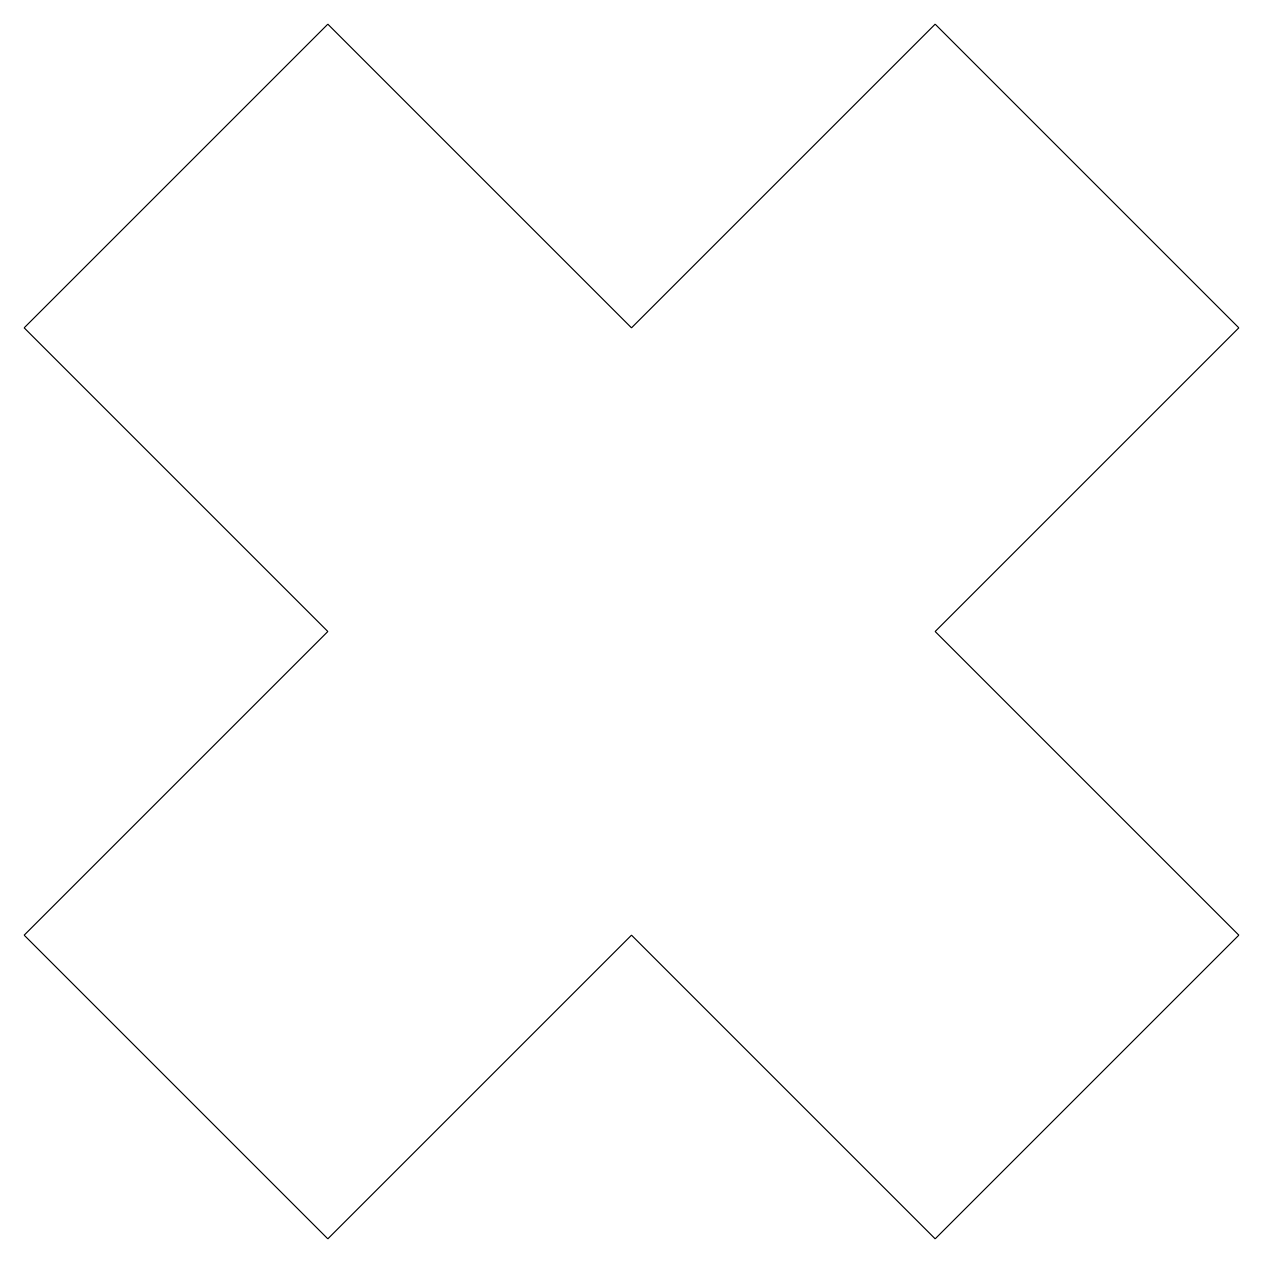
# Model space of a CAD drawing. Extents: x -0.471 to 0.471, y -0.471 to 0.471.
import ezdxf

# ---------------------------------------------------------------- set-up
doc = ezdxf.new("R2010")
doc.units = 0
doc.header["$MEASUREMENT"] = 0
doc.layers.get('0').update_dxf_attribs({"linetype": 'CONTINUOUS'})

msp = doc.modelspace()

# ---------------------------------------------------------------- linework, layer by layer
at = {"color": 7, "linetype": 'CONTINUOUS'}
msp.add_lwpolyline([(-0.471405, -0.235702), (-0.235702, 0), (-0.471405, 0.235702), (-0.235702, 0.471405), (0, 0.235702), (0.235702, 0.471405), (0.471405, 0.235702), (0.235702, 0), (0.471405, -0.235702), (0.235702, -0.471405), (0, -0.235702), (-0.235702, -0.471405)], close=True, dxfattribs=at)

doc.saveas('drawing.dxf')
